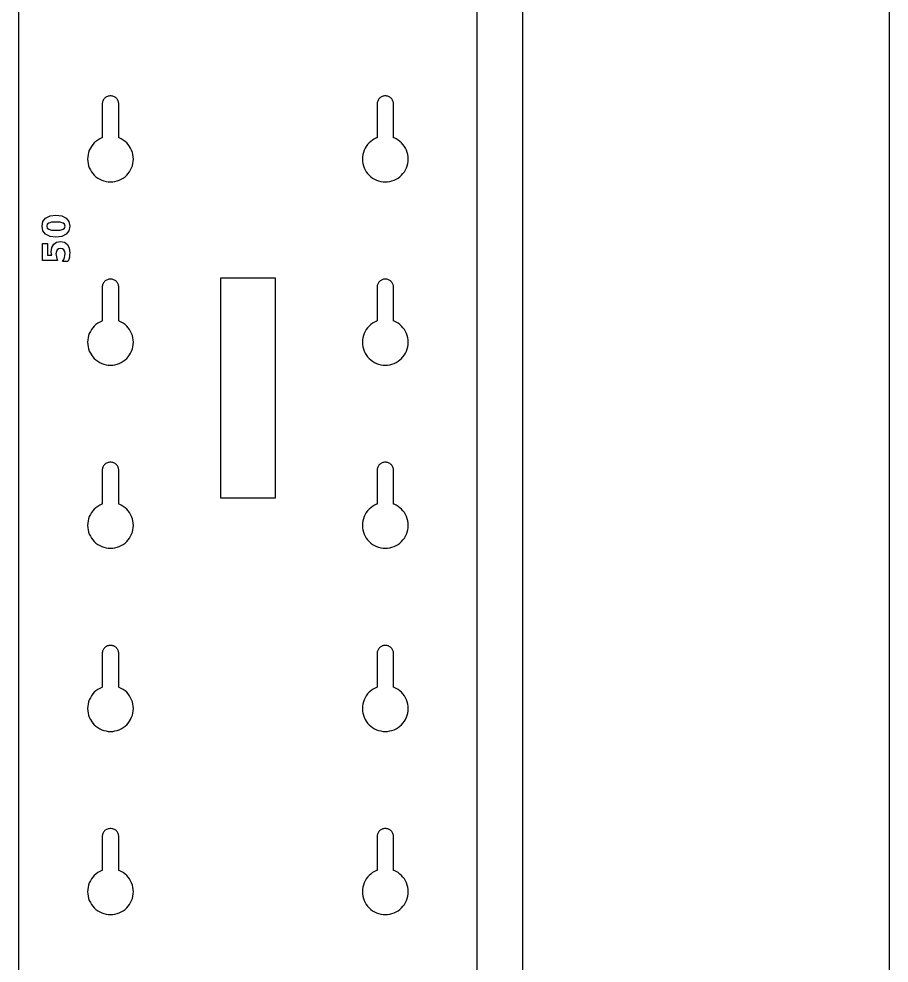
# Model space of a CAD drawing. Header units: millimetres. Extents: x 12 to 1278, y 12 to 884.
# Drawn here: x 1183.5 to 1278.5, y 450.7 to 553.8 of the extents above; entities that cross this region are included whole.
import ezdxf

# ---------------------------------------------------------------- set-up
doc = ezdxf.new("R2010")
doc.units = ezdxf.units.MM
doc.layers.add('CUT', color=1, linetype='Continuous')
doc.layers.add('ENGRAVE', color=5, linetype='Continuous')

msp = doc.modelspace()

# ---------------------------------------------------------------- linework, layer by layer
at = {"layer": 'CUT', "color": 1}
for points in [[(1243.5, 12.5), (1243.5, 40.5), (1238.5, 40.5), (1238.5, 780.5), (1243.5, 780.5), (1243.5, 808.5), (1273.5, 808.5), (1273.5, 780.5), (1278.5, 780.5), (1278.5, 40.5), (1273.5, 40.5), (1273.5, 12.5)], [(1188.5, 12.5), (1188.5, 18.5), (1183.5, 18.5), (1183.5, 758.5), (1188.5, 758.5), (1188.5, 764.5), (1228.5, 764.5), (1228.5, 758.5), (1233.5, 758.5), (1233.5, 18.5), (1228.5, 18.5), (1228.5, 12.5)], [(1195.43, 540.09), (1195.27, 540.27), (1195.09, 540.43), (1194.89, 540.58), (1194.68, 540.7), (1194.46, 540.81), (1194.4, 540.83), (1194.4, 544.5), (1194.4, 544.59), (1194.38, 544.68), (1194.36, 544.76), (1194.33, 544.84), (1194.29, 544.92), (1194.25, 545), (1194.2, 545.07), (1194.14, 545.14), (1194.07, 545.2), (1194, 545.25), (1193.92, 545.29), (1193.84, 545.33), (1193.76, 545.36), (1193.68, 545.38), (1193.59, 545.4), (1193.5, 545.4), (1193.41, 545.4), (1193.32, 545.38), (1193.24, 545.36), (1193.16, 545.33), (1193.08, 545.29), (1193, 545.25), (1192.93, 545.2), (1192.86, 545.14), (1192.8, 545.07), (1192.75, 545), (1192.71, 544.92), (1192.67, 544.84), (1192.64, 544.76), (1192.62, 544.68), (1192.6, 544.59), (1192.6, 544.5), (1192.6, 540.83), (1192.54, 540.81), (1192.32, 540.7), (1192.11, 540.58), (1191.91, 540.43), (1191.73, 540.27), (1191.57, 540.09), (1191.42, 539.89), (1191.3, 539.68), (1191.19, 539.46), (1191.11, 539.23), (1191.05, 538.99), (1191.01, 538.75), (1191, 538.5), (1191.01, 538.25), (1191.05, 538.01), (1191.11, 537.77), (1191.19, 537.54), (1191.3, 537.32), (1191.42, 537.11), (1191.57, 536.91), (1191.73, 536.73), (1191.91, 536.57), (1192.11, 536.42), (1192.32, 536.3), (1192.54, 536.19), (1192.77, 536.11), (1193.01, 536.05), (1193.25, 536.01), (1193.5, 536), (1193.75, 536.01), (1193.99, 536.05), (1194.23, 536.11), (1194.46, 536.19), (1194.68, 536.3), (1194.89, 536.42), (1195.09, 536.57), (1195.27, 536.73), (1195.43, 536.91), (1195.58, 537.11), (1195.7, 537.32), (1195.81, 537.54), (1195.89, 537.77), (1195.95, 538.01), (1195.99, 538.25), (1196, 538.5), (1195.99, 538.75), (1195.95, 538.99), (1195.89, 539.23), (1195.81, 539.46), (1195.7, 539.68), (1195.58, 539.89)], [(1225.43, 540.09), (1225.27, 540.27), (1225.09, 540.43), (1224.89, 540.58), (1224.68, 540.7), (1224.46, 540.81), (1224.4, 540.83), (1224.4, 544.5), (1224.4, 544.59), (1224.38, 544.68), (1224.36, 544.76), (1224.33, 544.84), (1224.29, 544.92), (1224.25, 545), (1224.2, 545.07), (1224.14, 545.14), (1224.07, 545.2), (1224, 545.25), (1223.92, 545.29), (1223.84, 545.33), (1223.76, 545.36), (1223.68, 545.38), (1223.59, 545.4), (1223.5, 545.4), (1223.41, 545.4), (1223.32, 545.38), (1223.24, 545.36), (1223.16, 545.33), (1223.08, 545.29), (1223, 545.25), (1222.93, 545.2), (1222.86, 545.14), (1222.8, 545.07), (1222.75, 545), (1222.71, 544.92), (1222.67, 544.84), (1222.64, 544.76), (1222.62, 544.68), (1222.6, 544.59), (1222.6, 544.5), (1222.6, 540.83), (1222.54, 540.81), (1222.32, 540.7), (1222.11, 540.58), (1221.91, 540.43), (1221.73, 540.27), (1221.57, 540.09), (1221.42, 539.89), (1221.3, 539.68), (1221.19, 539.46), (1221.11, 539.23), (1221.05, 538.99), (1221.01, 538.75), (1221, 538.5), (1221.01, 538.25), (1221.05, 538.01), (1221.11, 537.77), (1221.19, 537.54), (1221.3, 537.32), (1221.42, 537.11), (1221.57, 536.91), (1221.73, 536.73), (1221.91, 536.57), (1222.11, 536.42), (1222.32, 536.3), (1222.54, 536.19), (1222.77, 536.11), (1223.01, 536.05), (1223.25, 536.01), (1223.5, 536), (1223.75, 536.01), (1223.99, 536.05), (1224.23, 536.11), (1224.46, 536.19), (1224.68, 536.3), (1224.89, 536.42), (1225.09, 536.57), (1225.27, 536.73), (1225.43, 536.91), (1225.58, 537.11), (1225.7, 537.32), (1225.81, 537.54), (1225.89, 537.77), (1225.95, 538.01), (1225.99, 538.25), (1226, 538.5), (1225.99, 538.75), (1225.95, 538.99), (1225.89, 539.23), (1225.81, 539.46), (1225.7, 539.68), (1225.58, 539.89)], [(1195.58, 519.89), (1195.43, 520.09), (1195.27, 520.27), (1195.09, 520.43), (1194.89, 520.58), (1194.68, 520.7), (1194.46, 520.81), (1194.4, 520.83), (1194.4, 524.5), (1194.4, 524.59), (1194.38, 524.68), (1194.36, 524.76), (1194.33, 524.84), (1194.29, 524.92), (1194.25, 525), (1194.2, 525.07), (1194.14, 525.14), (1194.07, 525.2), (1194, 525.25), (1193.92, 525.29), (1193.84, 525.33), (1193.76, 525.36), (1193.68, 525.38), (1193.59, 525.4), (1193.5, 525.4), (1193.41, 525.4), (1193.32, 525.38), (1193.24, 525.36), (1193.16, 525.33), (1193.08, 525.29), (1193, 525.25), (1192.93, 525.2), (1192.86, 525.14), (1192.8, 525.07), (1192.75, 525), (1192.71, 524.92), (1192.67, 524.84), (1192.64, 524.76), (1192.62, 524.68), (1192.6, 524.59), (1192.6, 524.5), (1192.6, 520.83), (1192.54, 520.81), (1192.32, 520.7), (1192.11, 520.58), (1191.91, 520.43), (1191.73, 520.27), (1191.57, 520.09), (1191.42, 519.89), (1191.3, 519.68), (1191.19, 519.46), (1191.11, 519.23), (1191.05, 518.99), (1191.01, 518.75), (1191, 518.5), (1191.01, 518.25), (1191.05, 518.01), (1191.11, 517.77), (1191.19, 517.54), (1191.3, 517.32), (1191.42, 517.11), (1191.57, 516.91), (1191.73, 516.73), (1191.91, 516.57), (1192.11, 516.42), (1192.32, 516.3), (1192.54, 516.19), (1192.77, 516.11), (1193.01, 516.05), (1193.25, 516.01), (1193.5, 516), (1193.75, 516.01), (1193.99, 516.05), (1194.23, 516.11), (1194.46, 516.19), (1194.68, 516.3), (1194.89, 516.42), (1195.09, 516.57), (1195.27, 516.73), (1195.43, 516.91), (1195.58, 517.11), (1195.7, 517.32), (1195.81, 517.54), (1195.89, 517.77), (1195.95, 518.01), (1195.99, 518.25), (1196, 518.5), (1195.99, 518.75), (1195.95, 518.99), (1195.89, 519.23), (1195.81, 519.46), (1195.7, 519.68)], [(1211.5, 501.5), (1211.5, 525.5), (1205.5, 525.5), (1205.5, 501.5)], [(1225.43, 520.09), (1225.27, 520.27), (1225.09, 520.43), (1224.89, 520.58), (1224.68, 520.7), (1224.46, 520.81), (1224.4, 520.83), (1224.4, 524.5), (1224.4, 524.59), (1224.38, 524.68), (1224.36, 524.76), (1224.33, 524.84), (1224.29, 524.92), (1224.25, 525), (1224.2, 525.07), (1224.14, 525.14), (1224.07, 525.2), (1224, 525.25), (1223.92, 525.29), (1223.84, 525.33), (1223.76, 525.36), (1223.68, 525.38), (1223.59, 525.4), (1223.5, 525.4), (1223.41, 525.4), (1223.32, 525.38), (1223.24, 525.36), (1223.16, 525.33), (1223.08, 525.29), (1223, 525.25), (1222.93, 525.2), (1222.86, 525.14), (1222.8, 525.07), (1222.75, 525), (1222.71, 524.92), (1222.67, 524.84), (1222.64, 524.76), (1222.62, 524.68), (1222.6, 524.59), (1222.6, 524.5), (1222.6, 520.83), (1222.54, 520.81), (1222.32, 520.7), (1222.11, 520.58), (1221.91, 520.43), (1221.73, 520.27), (1221.57, 520.09), (1221.42, 519.89), (1221.3, 519.68), (1221.19, 519.46), (1221.11, 519.23), (1221.05, 518.99), (1221.01, 518.75), (1221, 518.5), (1221.01, 518.25), (1221.05, 518.01), (1221.11, 517.77), (1221.19, 517.54), (1221.3, 517.32), (1221.42, 517.11), (1221.57, 516.91), (1221.73, 516.73), (1221.91, 516.57), (1222.11, 516.42), (1222.32, 516.3), (1222.54, 516.19), (1222.77, 516.11), (1223.01, 516.05), (1223.25, 516.01), (1223.5, 516), (1223.75, 516.01), (1223.99, 516.05), (1224.23, 516.11), (1224.46, 516.19), (1224.68, 516.3), (1224.89, 516.42), (1225.09, 516.57), (1225.27, 516.73), (1225.43, 516.91), (1225.58, 517.11), (1225.7, 517.32), (1225.81, 517.54), (1225.89, 517.77), (1225.95, 518.01), (1225.99, 518.25), (1226, 518.5), (1225.99, 518.75), (1225.95, 518.99), (1225.89, 519.23), (1225.81, 519.46), (1225.7, 519.68), (1225.58, 519.89)], [(1195.43, 500.09), (1195.27, 500.27), (1195.09, 500.43), (1194.89, 500.58), (1194.68, 500.7), (1194.46, 500.81), (1194.4, 500.83), (1194.4, 504.5), (1194.4, 504.59), (1194.38, 504.68), (1194.36, 504.76), (1194.33, 504.84), (1194.29, 504.92), (1194.25, 505), (1194.2, 505.07), (1194.14, 505.14), (1194.07, 505.2), (1194, 505.25), (1193.92, 505.29), (1193.84, 505.33), (1193.76, 505.36), (1193.68, 505.38), (1193.59, 505.4), (1193.5, 505.4), (1193.41, 505.4), (1193.32, 505.38), (1193.24, 505.36), (1193.16, 505.33), (1193.08, 505.29), (1193, 505.25), (1192.93, 505.2), (1192.86, 505.14), (1192.8, 505.07), (1192.75, 505), (1192.71, 504.92), (1192.67, 504.84), (1192.64, 504.76), (1192.62, 504.68), (1192.6, 504.59), (1192.6, 504.5), (1192.6, 500.83), (1192.54, 500.81), (1192.32, 500.7), (1192.11, 500.58), (1191.91, 500.43), (1191.73, 500.27), (1191.57, 500.09), (1191.42, 499.89), (1191.3, 499.68), (1191.19, 499.46), (1191.11, 499.23), (1191.05, 498.99), (1191.01, 498.75), (1191, 498.5), (1191.01, 498.25), (1191.05, 498.01), (1191.11, 497.77), (1191.19, 497.54), (1191.3, 497.32), (1191.42, 497.11), (1191.57, 496.91), (1191.73, 496.73), (1191.91, 496.57), (1192.11, 496.42), (1192.32, 496.3), (1192.54, 496.19), (1192.77, 496.11), (1193.01, 496.05), (1193.25, 496.01), (1193.5, 496), (1193.75, 496.01), (1193.99, 496.05), (1194.23, 496.11), (1194.46, 496.19), (1194.68, 496.3), (1194.89, 496.42), (1195.09, 496.57), (1195.27, 496.73), (1195.43, 496.91), (1195.58, 497.11), (1195.7, 497.32), (1195.81, 497.54), (1195.89, 497.77), (1195.95, 498.01), (1195.99, 498.25), (1196, 498.5), (1195.99, 498.75), (1195.95, 498.99), (1195.89, 499.23), (1195.81, 499.46), (1195.7, 499.68), (1195.58, 499.89)], [(1225.43, 500.09), (1225.27, 500.27), (1225.09, 500.43), (1224.89, 500.58), (1224.68, 500.7), (1224.46, 500.81), (1224.4, 500.83), (1224.4, 504.5), (1224.4, 504.59), (1224.38, 504.68), (1224.36, 504.76), (1224.33, 504.84), (1224.29, 504.92), (1224.25, 505), (1224.2, 505.07), (1224.14, 505.14), (1224.07, 505.2), (1224, 505.25), (1223.92, 505.29), (1223.84, 505.33), (1223.76, 505.36), (1223.68, 505.38), (1223.59, 505.4), (1223.5, 505.4), (1223.41, 505.4), (1223.32, 505.38), (1223.24, 505.36), (1223.16, 505.33), (1223.08, 505.29), (1223, 505.25), (1222.93, 505.2), (1222.86, 505.14), (1222.8, 505.07), (1222.75, 505), (1222.71, 504.92), (1222.67, 504.84), (1222.64, 504.76), (1222.62, 504.68), (1222.6, 504.59), (1222.6, 504.5), (1222.6, 500.83), (1222.54, 500.81), (1222.32, 500.7), (1222.11, 500.58), (1221.91, 500.43), (1221.73, 500.27), (1221.57, 500.09), (1221.42, 499.89), (1221.3, 499.68), (1221.19, 499.46), (1221.11, 499.23), (1221.05, 498.99), (1221.01, 498.75), (1221, 498.5), (1221.01, 498.25), (1221.05, 498.01), (1221.11, 497.77), (1221.19, 497.54), (1221.3, 497.32), (1221.42, 497.11), (1221.57, 496.91), (1221.73, 496.73), (1221.91, 496.57), (1222.11, 496.42), (1222.32, 496.3), (1222.54, 496.19), (1222.77, 496.11), (1223.01, 496.05), (1223.25, 496.01), (1223.5, 496), (1223.75, 496.01), (1223.99, 496.05), (1224.23, 496.11), (1224.46, 496.19), (1224.68, 496.3), (1224.89, 496.42), (1225.09, 496.57), (1225.27, 496.73), (1225.43, 496.91), (1225.58, 497.11), (1225.7, 497.32), (1225.81, 497.54), (1225.89, 497.77), (1225.95, 498.01), (1225.99, 498.25), (1226, 498.5), (1225.99, 498.75), (1225.95, 498.99), (1225.89, 499.23), (1225.81, 499.46), (1225.7, 499.68), (1225.58, 499.89)], [(1195.43, 480.09), (1195.27, 480.27), (1195.09, 480.43), (1194.89, 480.58), (1194.68, 480.7), (1194.46, 480.81), (1194.4, 480.83), (1194.4, 484.5), (1194.4, 484.59), (1194.38, 484.68), (1194.36, 484.76), (1194.33, 484.84), (1194.29, 484.92), (1194.25, 485), (1194.2, 485.07), (1194.14, 485.14), (1194.07, 485.2), (1194, 485.25), (1193.92, 485.29), (1193.84, 485.33), (1193.76, 485.36), (1193.68, 485.38), (1193.59, 485.4), (1193.5, 485.4), (1193.41, 485.4), (1193.32, 485.38), (1193.24, 485.36), (1193.16, 485.33), (1193.08, 485.29), (1193, 485.25), (1192.93, 485.2), (1192.86, 485.14), (1192.8, 485.07), (1192.75, 485), (1192.71, 484.92), (1192.67, 484.84), (1192.64, 484.76), (1192.62, 484.68), (1192.6, 484.59), (1192.6, 484.5), (1192.6, 480.83), (1192.54, 480.81), (1192.32, 480.7), (1192.11, 480.58), (1191.91, 480.43), (1191.73, 480.27), (1191.57, 480.09), (1191.42, 479.89), (1191.3, 479.68), (1191.19, 479.46), (1191.11, 479.23), (1191.05, 478.99), (1191.01, 478.75), (1191, 478.5), (1191.01, 478.25), (1191.05, 478.01), (1191.11, 477.77), (1191.19, 477.54), (1191.3, 477.32), (1191.42, 477.11), (1191.57, 476.91), (1191.73, 476.73), (1191.91, 476.57), (1192.11, 476.42), (1192.32, 476.3), (1192.54, 476.19), (1192.77, 476.11), (1193.01, 476.05), (1193.25, 476.01), (1193.5, 476), (1193.75, 476.01), (1193.99, 476.05), (1194.23, 476.11), (1194.46, 476.19), (1194.68, 476.3), (1194.89, 476.42), (1195.09, 476.57), (1195.27, 476.73), (1195.43, 476.91), (1195.58, 477.11), (1195.7, 477.32), (1195.81, 477.54), (1195.89, 477.77), (1195.95, 478.01), (1195.99, 478.25), (1196, 478.5), (1195.99, 478.75), (1195.95, 478.99), (1195.89, 479.23), (1195.81, 479.46), (1195.7, 479.68), (1195.58, 479.89)], [(1225.58, 479.89), (1225.43, 480.09), (1225.27, 480.27), (1225.09, 480.43), (1224.89, 480.58), (1224.68, 480.7), (1224.46, 480.81), (1224.4, 480.83), (1224.4, 484.5), (1224.4, 484.59), (1224.38, 484.68), (1224.36, 484.76), (1224.33, 484.84), (1224.29, 484.92), (1224.25, 485), (1224.2, 485.07), (1224.14, 485.14), (1224.07, 485.2), (1224, 485.25), (1223.92, 485.29), (1223.84, 485.33), (1223.76, 485.36), (1223.68, 485.38), (1223.59, 485.4), (1223.5, 485.4), (1223.41, 485.4), (1223.32, 485.38), (1223.24, 485.36), (1223.16, 485.33), (1223.08, 485.29), (1223, 485.25), (1222.93, 485.2), (1222.86, 485.14), (1222.8, 485.07), (1222.75, 485), (1222.71, 484.92), (1222.67, 484.84), (1222.64, 484.76), (1222.62, 484.68), (1222.6, 484.59), (1222.6, 484.5), (1222.6, 480.83), (1222.54, 480.81), (1222.32, 480.7), (1222.11, 480.58), (1221.91, 480.43), (1221.73, 480.27), (1221.57, 480.09), (1221.42, 479.89), (1221.3, 479.68), (1221.19, 479.46), (1221.11, 479.23), (1221.05, 478.99), (1221.01, 478.75), (1221, 478.5), (1221.01, 478.25), (1221.05, 478.01), (1221.11, 477.77), (1221.19, 477.54), (1221.3, 477.32), (1221.42, 477.11), (1221.57, 476.91), (1221.73, 476.73), (1221.91, 476.57), (1222.11, 476.42), (1222.32, 476.3), (1222.54, 476.19), (1222.77, 476.11), (1223.01, 476.05), (1223.25, 476.01), (1223.5, 476), (1223.75, 476.01), (1223.99, 476.05), (1224.23, 476.11), (1224.46, 476.19), (1224.68, 476.3), (1224.89, 476.42), (1225.09, 476.57), (1225.27, 476.73), (1225.43, 476.91), (1225.58, 477.11), (1225.7, 477.32), (1225.81, 477.54), (1225.89, 477.77), (1225.95, 478.01), (1225.99, 478.25), (1226, 478.5), (1225.99, 478.75), (1225.95, 478.99), (1225.89, 479.23), (1225.81, 479.46), (1225.7, 479.68)], [(1195.43, 460.09), (1195.27, 460.27), (1195.09, 460.43), (1194.89, 460.58), (1194.68, 460.7), (1194.46, 460.81), (1194.4, 460.83), (1194.4, 464.5), (1194.4, 464.59), (1194.38, 464.68), (1194.36, 464.76), (1194.33, 464.84), (1194.29, 464.92), (1194.25, 465), (1194.2, 465.07), (1194.14, 465.14), (1194.07, 465.2), (1194, 465.25), (1193.92, 465.29), (1193.84, 465.33), (1193.76, 465.36), (1193.68, 465.38), (1193.59, 465.4), (1193.5, 465.4), (1193.41, 465.4), (1193.32, 465.38), (1193.24, 465.36), (1193.16, 465.33), (1193.08, 465.29), (1193, 465.25), (1192.93, 465.2), (1192.86, 465.14), (1192.8, 465.07), (1192.75, 465), (1192.71, 464.92), (1192.67, 464.84), (1192.64, 464.76), (1192.62, 464.68), (1192.6, 464.59), (1192.6, 464.5), (1192.6, 460.83), (1192.54, 460.81), (1192.32, 460.7), (1192.11, 460.58), (1191.91, 460.43), (1191.73, 460.27), (1191.57, 460.09), (1191.42, 459.89), (1191.3, 459.68), (1191.19, 459.46), (1191.11, 459.23), (1191.05, 458.99), (1191.01, 458.75), (1191, 458.5), (1191.01, 458.25), (1191.05, 458.01), (1191.11, 457.77), (1191.19, 457.54), (1191.3, 457.32), (1191.42, 457.11), (1191.57, 456.91), (1191.73, 456.73), (1191.91, 456.57), (1192.11, 456.42), (1192.32, 456.3), (1192.54, 456.19), (1192.77, 456.11), (1193.01, 456.05), (1193.25, 456.01), (1193.5, 456), (1193.75, 456.01), (1193.99, 456.05), (1194.23, 456.11), (1194.46, 456.19), (1194.68, 456.3), (1194.89, 456.42), (1195.09, 456.57), (1195.27, 456.73), (1195.43, 456.91), (1195.58, 457.11), (1195.7, 457.32), (1195.81, 457.54), (1195.89, 457.77), (1195.95, 458.01), (1195.99, 458.25), (1196, 458.5), (1195.99, 458.75), (1195.95, 458.99), (1195.89, 459.23), (1195.81, 459.46), (1195.7, 459.68), (1195.58, 459.89)], [(1225.43, 460.09), (1225.27, 460.27), (1225.09, 460.43), (1224.89, 460.58), (1224.68, 460.7), (1224.46, 460.81), (1224.4, 460.83), (1224.4, 464.5), (1224.4, 464.59), (1224.38, 464.68), (1224.36, 464.76), (1224.33, 464.84), (1224.29, 464.92), (1224.25, 465), (1224.2, 465.07), (1224.14, 465.14), (1224.07, 465.2), (1224, 465.25), (1223.92, 465.29), (1223.84, 465.33), (1223.76, 465.36), (1223.68, 465.38), (1223.59, 465.4), (1223.5, 465.4), (1223.41, 465.4), (1223.32, 465.38), (1223.24, 465.36), (1223.16, 465.33), (1223.08, 465.29), (1223, 465.25), (1222.93, 465.2), (1222.86, 465.14), (1222.8, 465.07), (1222.75, 465), (1222.71, 464.92), (1222.67, 464.84), (1222.64, 464.76), (1222.62, 464.68), (1222.6, 464.59), (1222.6, 464.5), (1222.6, 460.83), (1222.54, 460.81), (1222.32, 460.7), (1222.11, 460.58), (1221.91, 460.43), (1221.73, 460.27), (1221.57, 460.09), (1221.42, 459.89), (1221.3, 459.68), (1221.19, 459.46), (1221.11, 459.23), (1221.05, 458.99), (1221.01, 458.75), (1221, 458.5), (1221.01, 458.25), (1221.05, 458.01), (1221.11, 457.77), (1221.19, 457.54), (1221.3, 457.32), (1221.42, 457.11), (1221.57, 456.91), (1221.73, 456.73), (1221.91, 456.57), (1222.11, 456.42), (1222.32, 456.3), (1222.54, 456.19), (1222.77, 456.11), (1223.01, 456.05), (1223.25, 456.01), (1223.5, 456), (1223.75, 456.01), (1223.99, 456.05), (1224.23, 456.11), (1224.46, 456.19), (1224.68, 456.3), (1224.89, 456.42), (1225.09, 456.57), (1225.27, 456.73), (1225.43, 456.91), (1225.58, 457.11), (1225.7, 457.32), (1225.81, 457.54), (1225.89, 457.77), (1225.95, 458.01), (1225.99, 458.25), (1226, 458.5), (1225.99, 458.75), (1225.95, 458.99), (1225.89, 459.23), (1225.81, 459.46), (1225.7, 459.68), (1225.58, 459.89)]]:
    msp.add_lwpolyline(points, close=True, dxfattribs=at)
at = {"layer": 'ENGRAVE', "color": 5}
for points in [[(1187.55, 532.38), (1188.19, 532.3), (1188.66, 532.06), (1188.96, 531.68), (1189.06, 531.18), (1188.96, 530.67), (1188.66, 530.29), (1188.19, 530.05), (1187.55, 529.97), (1186.9, 530.05), (1186.42, 530.29), (1186.13, 530.67), (1186.03, 531.18), (1186.13, 531.68), (1186.42, 532.06), (1186.9, 532.3)], [(1187.54, 531.62), (1187.07, 531.6), (1186.77, 531.52), (1186.6, 531.38), (1186.55, 531.18), (1186.6, 530.97), (1186.77, 530.83), (1187.07, 530.75), (1187.54, 530.73), (1188.01, 530.75), (1188.32, 530.83), (1188.49, 530.97), (1188.55, 531.18), (1188.49, 531.38), (1188.32, 531.52), (1188.01, 531.6)], [(1186.08, 527.42), (1186.08, 529.29), (1186.64, 529.29), (1186.64, 528.02), (1187.09, 528.02), (1187.07, 528.11), (1187.05, 528.2), (1187.04, 528.28), (1187.04, 528.38), (1187.11, 528.85), (1187.31, 529.21), (1187.62, 529.43), (1188.05, 529.5), (1188.47, 529.42), (1188.79, 529.18), (1188.99, 528.79), (1189.06, 528.28), (1189.04, 528.04), (1189.01, 527.79), (1188.95, 527.55), (1188.86, 527.31), (1188.27, 527.31), (1188.39, 527.54), (1188.48, 527.76), (1188.53, 527.97), (1188.55, 528.16), (1188.51, 528.41), (1188.41, 528.59), (1188.25, 528.71), (1188.05, 528.75), (1187.84, 528.71), (1187.69, 528.59), (1187.59, 528.41), (1187.55, 528.16), (1187.56, 528), (1187.6, 527.82), (1187.65, 527.63), (1187.72, 527.42)]]:
    msp.add_lwpolyline(points, close=True, dxfattribs=at)

doc.saveas('drawing.dxf')
